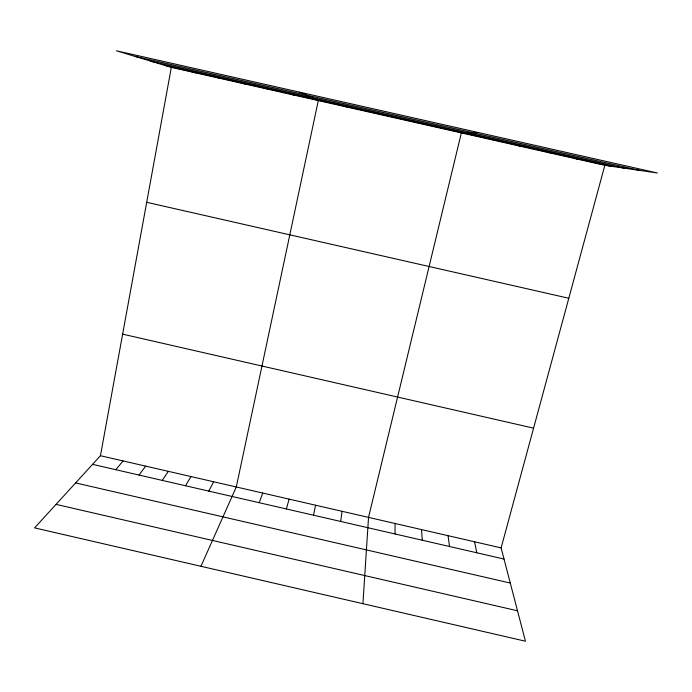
<?xml version="1.0" encoding="UTF-8"?>
<svg xmlns="http://www.w3.org/2000/svg" width="692" height="692" viewBox="0 0 692 692"><rect width="100%" height="100%" fill="white"/><g stroke="black" fill="none" stroke-linecap="round" stroke-linejoin="round"><path stroke-width="1.04" d="M362.928 603.692L368.533 517.391L461.356 132.925L478.224 132.509M340.68 521.457L342.064 511.302M604.834 165.336L501.12 547.891L525.444 641.216L34.6 527.884L100.435 455.725L171.331 67.392L116.403 50.784L657.4 172.991L604.834 165.336L171.331 67.392M313.502 515.203L315.604 505.221M286.35 508.949L289.152 499.131M259.206 502.703L262.726 493.05M200.94 566.29L236.301 486.978L318.294 100.599L299.679 92.183M208.794 491.104L213.629 481.762M185.525 485.749L190.975 476.546M162.265 480.395L168.32 471.338M139.023 475.049L145.683 466.131M115.78 469.704L123.055 460.924M432.716 126.454L433.858 126.212M490.022 139.395L492.842 139.542M518.697 145.874L522.356 146.211M547.389 152.361L551.896 152.88M576.107 158.849L581.444 159.558M134.525 56.26L640.048 170.466M150.865 61.207L624.409 168.191M164.869 65.437L611.01 166.236M146.704 202.298L568.798 298.261M122.631 334.149L533.584 428.158M100.435 455.725L501.12 547.891M92.555 464.358L504.027 559.049M75.618 482.921L510.281 583.053M56.043 504.373L517.512 610.794M190.04 71.129L195.801 72.919M215.229 76.821L220.272 78.456M240.427 82.512L244.76 83.983M265.642 88.204L269.266 89.519M290.865 93.904L293.771 95.055M345.516 106.257L346.874 107.061M374.952 112.9L375.471 113.514M474.582 541.784L476.771 552.77M448.044 535.677L449.523 546.498M421.532 529.579L422.284 540.236M395.028 523.489L395.071 533.973"/></g></svg>
